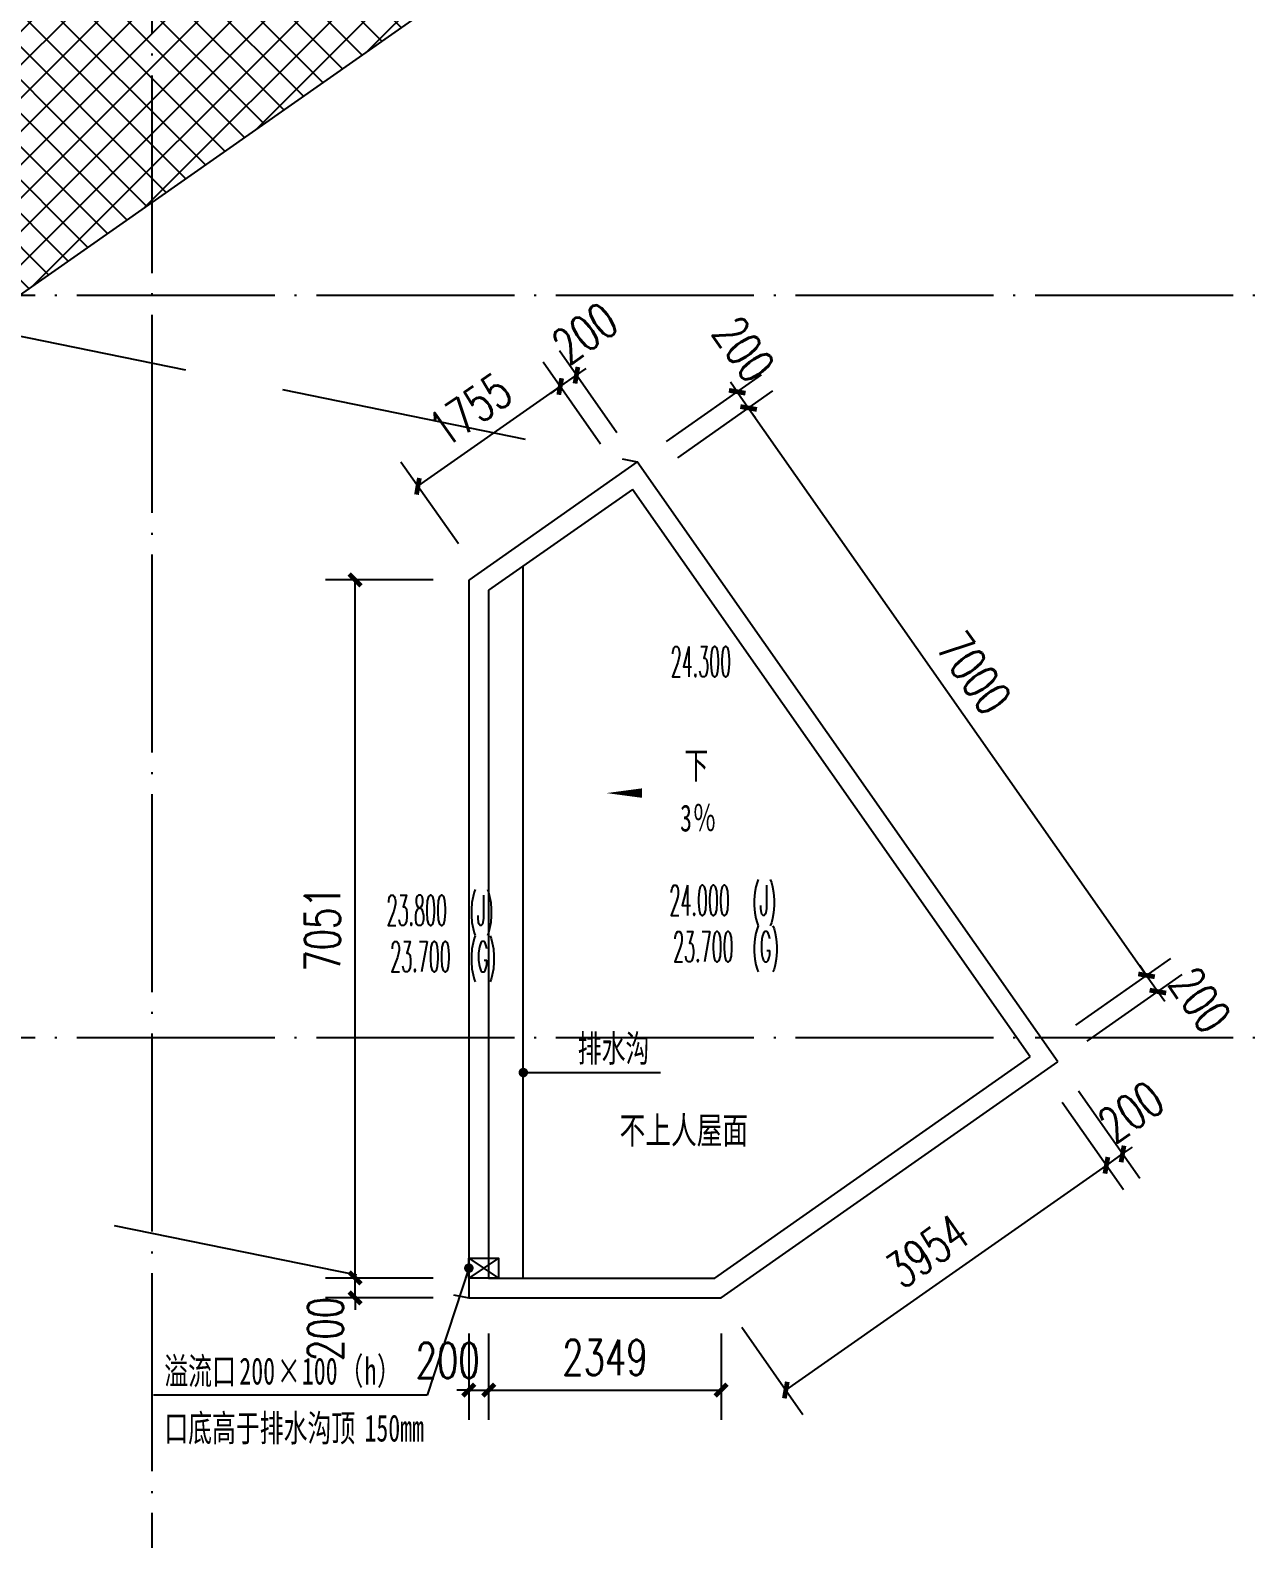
# Model space of a CAD drawing. Header units: millimetres. Extents: x 11476074 to 24729458, y -1239991 to 2813188.
# Drawn here: x 12603066 to 12615365, y 434550 to 449789 of the extents above; entities that cross this region are included whole.
import ezdxf

# ---------------------------------------------------------------- set-up
doc = ezdxf.new("R2010")
doc.units = ezdxf.units.MM
doc.header["$LTSCALE"] = 1000
doc.linetypes.add('DASH', pattern=[0.35, 0.25, -0.1])
doc.linetypes.add('DOTE', pattern=[2.42, 2, -0.2, 0.02, -0.2])
for name, color, linetype in [('A-ANNO-DIMS', 3, 'Continuous'), ('A-ANNO-TEXT', 7, 'Continuous'), ('A-AXIS', 18, 'DOTE'), ('A-WALL-PATT', 8, 'Continuous'), ('AXIS', 3, 'Continuous'), ('PUB_TEXT', 7, 'Continuous'), ('排水沟', 133, 'Continuous')]:
    doc.layers.add(name, color=color, linetype=linetype)
doc.styles.add('_TCH_DIM', font='SIMPLEX.shx', dxfattribs={"width": 0.6, "bigfont": 'GBCBIG.shx'})
doc.styles.add('_TCH_DIM_T3', font='SIMPLEX', dxfattribs={"width": 0.705882, "bigfont": 'GBCBIG'})
doc.styles.add('TITXV', font='', dxfattribs={"width": 0.7})
doc.styles.add('宋体', font='', dxfattribs={"width": 0.65})
doc.styles.get('TITXV').set_extended_font_data('SimSun')
doc.styles.get('宋体').set_extended_font_data('SimSun')
doc.dimstyles.new('_TCH_ARCH&&120', dxfattribs={"dimtxt": 357, "dimasz": 120, "dimexe": 300, "dimexo": 360, "dimgap": 151.5, "dimtad": 1, "dimdec": 0, "dimzin": 0, "dimdsep": 46, "dimtxsty": '_TCH_DIM_T3', "dimblk": 'ARCHTICK', "dimcen": 0.09, "dimclrt": 7, "dimazin": 2, "dimtfac": 1, "dimtdec": 0, "dimtix": 1, "dimtmove": 2, "dimatfit": 3, "dimfxl": 0, "dimtolj": 1, "dimtzin": 0, "dimarcsym": 0})

# ---------------------------------------------------------------- blocks, each defined once
blk = doc.blocks.new('A$C2527068D')
for p, q in [((0, 200), (300, 0)), ((300, 200), (0, 0))]:
    blk.add_line(p, q)
blk.add_lwpolyline([(300, 0), (300, 200), (0, 200), (0, 0)], close=True)
blk = doc.blocks.new('_ArchTick')
at = {"color": 0, "linetype": 'ByBlock', "const_width": 0.4}
blk.add_lwpolyline([(-0.5, -0.5), (0.5, 0.5)], dxfattribs=at)
blk = doc.blocks.new('*D6975')
at = {"layer": 'A-ANNO-DIMS', "color": 0, "lineweight": -2, "transparency": 16777216}
for p, q in [((12613490, 438960), (12614109, 438078)), ((12610699, 436053), (12613937, 438323)), ((12610253, 436690), (12610872, 435807))]:
    blk.add_line(p, q, dxfattribs=at)
at = {"layer": 'Defpoints', "color": 0, "transparency": 16777216}
for p in [(12613283, 439255), (12613937, 438323), (12610046, 436985)]:
    blk.add_point(p, dxfattribs=at)
at = {"layer": 'A-ANNO-DIMS', "color": 0, "lineweight": -2, "transparency": 16777216, "xscale": 120, "yscale": 120, "zscale": 120}
for p, rotation in [((12613937, 438323), 35.04125965203686), ((12610699, 436053), 215.0412596520369)]:
    blk.add_blockref('_ArchTick', p, dxfattribs=dict(at, rotation=rotation))
at = {"layer": 'A-ANNO-DIMS', "color": 7, "transparency": 16777216, "insert": (12612128, 437458), "char_height": 357, "attachment_point": 5, "rotation": 35.0413, "style": '_TCH_DIM_T3'}
blk.add_mtext('\\A1;3954', dxfattribs=at)
blk = doc.blocks.new('*D6976')
at = {"layer": 'A-ANNO-DIMS', "color": 0, "lineweight": -2, "transparency": 16777216}
for p, q in [((12613654, 439075), (12614273, 438192)), ((12613490, 438960), (12614109, 438078)), ((12613937, 438323), (12614100, 438438)), ((12614100, 438438), (12614199, 438507)), ((12613937, 438323), (12613838, 438254))]:
    blk.add_line(p, q, dxfattribs=at)
at = {"layer": 'Defpoints', "color": 0, "transparency": 16777216}
for p in [(12613447, 439370), (12613283, 439255), (12614100, 438438)]:
    blk.add_point(p, dxfattribs=at)
at = {"layer": 'A-ANNO-DIMS', "color": 0, "lineweight": -2, "transparency": 16777216, "xscale": 120, "yscale": 120, "zscale": 120}
for p, rotation in [((12613937, 438323), 35.04125965207319), ((12614100, 438438), 215.0412596520732)]:
    blk.add_blockref('_ArchTick', p, dxfattribs=dict(at, rotation=rotation))
at = {"layer": 'A-ANNO-DIMS', "color": 7, "transparency": 16777216, "insert": (12614186, 438864), "char_height": 357, "attachment_point": 5, "rotation": 35.0413, "style": '_TCH_DIM_T3'}
blk.add_mtext('\\A1;200', dxfattribs=at)
blk = doc.blocks.new('*D6977')
at = {"layer": 'A-ANNO-DIMS', "color": 0, "lineweight": -2, "transparency": 16777216}
for p, q in [((12613627, 439740), (12614588, 440414)), ((12614342, 440242), (12614273, 440340)), ((12613742, 439576), (12614703, 440250)), ((12614342, 440242), (12614457, 440078)), ((12614457, 440078), (12614526, 439980))]:
    blk.add_line(p, q, dxfattribs=at)
at = {"layer": 'Defpoints', "color": 0, "transparency": 16777216}
for p in [(12614457, 440078), (12613332, 439533), (12613447, 439370)]:
    blk.add_point(p, dxfattribs=at)
at = {"layer": 'A-ANNO-DIMS', "color": 0, "lineweight": -2, "transparency": 16777216, "xscale": 120, "yscale": 120, "zscale": 120}
for p, rotation in [((12614342, 440242), 305.0412596519993), ((12614457, 440078), 125.0412596519993)]:
    blk.add_blockref('_ArchTick', p, dxfattribs=dict(at, rotation=rotation))
at = {"layer": 'A-ANNO-DIMS', "color": 7, "transparency": 16777216, "insert": (12614883, 439993), "char_height": 357, "attachment_point": 5, "rotation": 305.0413, "style": '_TCH_DIM_T3'}
blk.add_mtext('\\A1;200', dxfattribs=at)
blk = doc.blocks.new('*D6978')
at = {"layer": 'A-ANNO-DIMS', "color": 0, "lineweight": -2, "transparency": 16777216}
for p, q in [((12609608, 445471), (12610569, 446145)), ((12610323, 445973), (12614342, 440242)), ((12613627, 439740), (12614588, 440414))]:
    blk.add_line(p, q, dxfattribs=at)
at = {"layer": 'Defpoints', "color": 0, "transparency": 16777216}
for p in [(12609313, 445265), (12614342, 440242), (12613332, 439533)]:
    blk.add_point(p, dxfattribs=at)
at = {"layer": 'A-ANNO-DIMS', "color": 0, "lineweight": -2, "transparency": 16777216, "xscale": 120, "yscale": 120, "zscale": 120}
for p, rotation in [((12610323, 445973), 125.0412596520313), ((12614342, 440242), 305.0412596520313)]:
    blk.add_blockref('_ArchTick', p, dxfattribs=dict(at, rotation=rotation))
at = {"layer": 'A-ANNO-DIMS', "color": 7, "transparency": 16777216, "insert": (12612603, 443297), "char_height": 357, "attachment_point": 5, "rotation": 305.0413, "style": '_TCH_DIM_T3'}
blk.add_mtext('\\A1;7000', dxfattribs=at)
blk = doc.blocks.new('*D6979')
at = {"layer": 'A-ANNO-DIMS', "color": 0, "lineweight": -2, "transparency": 16777216}
for p, q in [((12609493, 445635), (12610454, 446309)), ((12610208, 446137), (12610139, 446235)), ((12609608, 445471), (12610569, 446145)), ((12610208, 446137), (12610323, 445973)), ((12610323, 445973), (12610392, 445875))]:
    blk.add_line(p, q, dxfattribs=at)
at = {"layer": 'Defpoints', "color": 0, "transparency": 16777216}
for p in [(12610323, 445973), (12609198, 445428), (12609313, 445265)]:
    blk.add_point(p, dxfattribs=at)
at = {"layer": 'A-ANNO-DIMS', "color": 0, "lineweight": -2, "transparency": 16777216, "xscale": 120, "yscale": 120, "zscale": 120}
for p, rotation in [((12610208, 446137), 305.041259652045), ((12610323, 445973), 125.041259652045)]:
    blk.add_blockref('_ArchTick', p, dxfattribs=dict(at, rotation=rotation))
at = {"layer": 'A-ANNO-DIMS', "color": 7, "transparency": 16777216, "insert": (12610273, 446566), "char_height": 357, "attachment_point": 5, "rotation": 305.0413, "style": '_TCH_DIM_T3'}
blk.add_mtext('\\A1;200', dxfattribs=at)
blk = doc.blocks.new('*D6980')
at = {"layer": 'A-ANNO-DIMS', "color": 0, "lineweight": -2, "transparency": 16777216}
for p, q in [((12608992, 445723), (12608412, 446550)), ((12608828, 445608), (12608248, 446435)), ((12608584, 446304), (12608682, 446373)), ((12608420, 446190), (12608584, 446304)), ((12608420, 446190), (12608322, 446121))]:
    blk.add_line(p, q, dxfattribs=at)
at = {"layer": 'Defpoints', "color": 0, "transparency": 16777216}
for p in [(12608584, 446304), (12609034, 445313), (12609198, 445428)]:
    blk.add_point(p, dxfattribs=at)
at = {"layer": 'A-ANNO-DIMS', "color": 0, "lineweight": -2, "transparency": 16777216, "xscale": 120, "yscale": 120, "zscale": 120}
for p, rotation in [((12608584, 446304), 215.0383431252849), ((12608420, 446190), 35.03834312528487)]:
    blk.add_blockref('_ArchTick', p, dxfattribs=dict(at, rotation=rotation))
at = {"layer": 'A-ANNO-DIMS', "color": 7, "transparency": 16777216, "insert": (12608669, 446730), "char_height": 357, "attachment_point": 5, "rotation": 35.0383, "style": '_TCH_DIM_T3'}
blk.add_mtext('\\A1;200', dxfattribs=at)
blk = doc.blocks.new('*D6981')
at = {"layer": 'A-ANNO-DIMS', "color": 0, "lineweight": -2, "transparency": 16777216}
for p, q in [((12608828, 445608), (12608248, 446435)), ((12606983, 445182), (12608420, 446190)), ((12607391, 444600), (12606811, 445427))]:
    blk.add_line(p, q, dxfattribs=at)
at = {"layer": 'Defpoints', "color": 0, "transparency": 16777216}
for p in [(12608420, 446190), (12609034, 445313), (12607597, 444306)]:
    blk.add_point(p, dxfattribs=at)
at = {"layer": 'A-ANNO-DIMS', "color": 0, "lineweight": -2, "transparency": 16777216, "xscale": 120, "yscale": 120, "zscale": 120}
for p, rotation in [((12608420, 446190), 35.03834312523589), ((12606983, 445182), 215.0383431252359)]:
    blk.add_blockref('_ArchTick', p, dxfattribs=dict(at, rotation=rotation))
at = {"layer": 'A-ANNO-DIMS', "color": 7, "transparency": 16777216, "insert": (12607512, 445956), "char_height": 357, "attachment_point": 5, "rotation": 35.0383, "style": '_TCH_DIM_T3'}
blk.add_mtext('\\A1;1755', dxfattribs=at)
blk = doc.blocks.new('*D6982')
at = {"layer": 'A-ANNO-DIMS', "color": 0, "lineweight": -2, "transparency": 16777216}
for p, q in [((12607137, 444236), (12606048, 444236)), ((12606348, 437185), (12606348, 444236)), ((12607137, 437185), (12606048, 437185))]:
    blk.add_line(p, q, dxfattribs=at)
at = {"layer": 'Defpoints', "color": 0, "transparency": 16777216}
for p in [(12606348, 444236), (12607497, 444236), (12607497, 437185)]:
    blk.add_point(p, dxfattribs=at)
at = {"layer": 'A-ANNO-DIMS', "color": 0, "lineweight": -2, "transparency": 16777216, "xscale": 120, "yscale": 120, "zscale": 120}
for p, rotation in [((12606348, 444236), 90), ((12606348, 437185), 270)]:
    blk.add_blockref('_ArchTick', p, dxfattribs=dict(at, rotation=rotation))
at = {"layer": 'A-ANNO-DIMS', "color": 7, "transparency": 16777216, "insert": (12606018, 440710), "char_height": 357, "attachment_point": 5, "rotation": 90, "style": '_TCH_DIM_T3'}
blk.add_mtext('\\A1;7051', dxfattribs=at)
blk = doc.blocks.new('*D6983')
at = {"layer": 'A-ANNO-DIMS', "color": 0, "lineweight": -2, "transparency": 16777216}
for p, q in [((12606348, 437185), (12606348, 437305)), ((12607137, 437185), (12606048, 437185)), ((12606348, 436985), (12606348, 437185)), ((12607137, 436985), (12606048, 436985)), ((12606348, 436985), (12606348, 436865))]:
    blk.add_line(p, q, dxfattribs=at)
at = {"layer": 'Defpoints', "color": 0, "transparency": 16777216}
for p in [(12606348, 437185), (12607497, 437185), (12607497, 436985)]:
    blk.add_point(p, dxfattribs=at)
at = {"layer": 'A-ANNO-DIMS', "color": 0, "lineweight": -2, "transparency": 16777216, "xscale": 120, "yscale": 120, "zscale": 120}
for p, rotation in [((12606348, 437185), 270), ((12606348, 436985), 90)]:
    blk.add_blockref('_ArchTick', p, dxfattribs=dict(at, rotation=rotation))
at = {"layer": 'A-ANNO-DIMS', "color": 7, "transparency": 16777216, "insert": (12606048, 436670), "char_height": 357, "attachment_point": 5, "rotation": 90, "style": '_TCH_DIM_T3'}
blk.add_mtext('\\A1;200', dxfattribs=at)
blk = doc.blocks.new('*D6984')
at = {"layer": 'A-ANNO-DIMS', "color": 0, "lineweight": -2, "transparency": 16777216}
for p, q in [((12607497, 436625), (12607497, 435753)), ((12607697, 436625), (12607697, 435753)), ((12607497, 436053), (12607377, 436053)), ((12607497, 436053), (12607697, 436053)), ((12607697, 436053), (12607817, 436053))]:
    blk.add_line(p, q, dxfattribs=at)
at = {"layer": 'Defpoints', "color": 0, "transparency": 16777216}
for p in [(12607497, 436985), (12607697, 436985), (12607697, 436053)]:
    blk.add_point(p, dxfattribs=at)
at = {"layer": 'A-ANNO-DIMS', "color": 0, "lineweight": -2, "transparency": 16777216, "xscale": 120, "yscale": 120, "zscale": 120}
blk.add_blockref('_ArchTick', (12607497, 436053), dxfattribs=at)
at = {"layer": 'A-ANNO-DIMS', "color": 0, "lineweight": -2, "transparency": 16777216, "xscale": 120, "yscale": 120, "zscale": 120, "rotation": 180}
blk.add_blockref('_ArchTick', (12607697, 436053), dxfattribs=at)
at = {"layer": 'A-ANNO-DIMS', "color": 7, "transparency": 16777216, "insert": (12607283, 436353), "char_height": 357, "attachment_point": 5, "style": '_TCH_DIM_T3'}
blk.add_mtext('\\A1;200', dxfattribs=at)
blk = doc.blocks.new('*D6985')
at = {"layer": 'A-ANNO-DIMS', "color": 0, "lineweight": -2, "transparency": 16777216}
for p, q in [((12607697, 436625), (12607697, 435753)), ((12610046, 436625), (12610046, 435753)), ((12607697, 436053), (12610046, 436053))]:
    blk.add_line(p, q, dxfattribs=at)
at = {"layer": 'Defpoints', "color": 0, "transparency": 16777216}
for p in [(12607697, 436985), (12610046, 436985), (12610046, 436053)]:
    blk.add_point(p, dxfattribs=at)
at = {"layer": 'A-ANNO-DIMS', "color": 0, "lineweight": -2, "transparency": 16777216, "xscale": 120, "yscale": 120, "zscale": 120, "rotation": 180}
blk.add_blockref('_ArchTick', (12607697, 436053), dxfattribs=at)
at = {"layer": 'A-ANNO-DIMS', "color": 0, "lineweight": -2, "transparency": 16777216, "xscale": 120, "yscale": 120, "zscale": 120}
blk.add_blockref('_ArchTick', (12610046, 436053), dxfattribs=at)
at = {"layer": 'A-ANNO-DIMS', "color": 7, "transparency": 16777216, "insert": (12608872, 436383), "char_height": 357, "attachment_point": 5, "style": '_TCH_DIM_T3'}
blk.add_mtext('\\A1;2349', dxfattribs=at)
blk = doc.blocks.new('qlzw')
at = {"layer": 'A-AXIS'}
for p, q in [((12470866.8, 979989.8, 0), (12470866.8, 1082989.8)), ((12416866.8, 1078989.8), (12486866.8, 1078989.8)), ((12416866.8, 1071489.8), (12486866.8, 1071489.8))]:
    blk.add_line(p, q, dxfattribs=at)
blk = doc.blocks.new('00')
at = {"layer": 'A-WALL-PATT'}
h = blk.add_hatch(dxfattribs=at)
h.set_pattern_fill('ANSI37', color=252, scale=150)
h.set_pattern_definition([(45, (0, 250000), (-168.3798023, 168.3798023), []), (135, (0, 250000), (-168.3798023, -168.3798023), [])])
h.paths.add_polyline_path([(12598887.7, 460542), (12588860.5, 453510.4), (12592420.3, 448434.1), (12592474.9, 448472.4), (12593738, 446671.2), (12593683.5, 446632.9), (12595827, 443576.3), (12598376, 445282.4), (12599026.7, 444354.5), (12607801, 450507.5), (12607647.9, 450725.8), (12621693.4, 460542)])
at = {"color": 2, "linetype": 'DASH', "ltscale": 10}
for p, q in [((12591897.6, 448956.9), (12609198.2, 445428.3)), ((12590196.8, 440513.2), (12607497.3, 436984.6))]:
    blk.add_line(p, q, dxfattribs=at)
at = {"color": 2}
for p, q in [((12609198.2, 445428.3), (12607497.3, 444235.6)), ((12613447, 439369.7), (12609198.2, 445428.3)), ((12609149.3, 445149.7), (12607697.3, 444131.6)), ((12613168.4, 439418.6), (12609149.3, 445149.7)), ((12607497.3, 444235.6), (12607497.3, 436984.6)), ((12607697.3, 444131.6), (12607697.3, 437184.6)), ((12609982.8, 437184.6), (12613168.4, 439418.6)), ((12610045.9, 436984.6), (12613447, 439369.7)), ((12607697.3, 437184.6), (12609982.8, 437184.6)), ((12607497.3, 436984.6), (12610045.9, 436984.6))]:
    blk.add_line(p, q, dxfattribs=at)
at = {"layer": 'A-WALL-PATT', "color": 252}
blk.add_lwpolyline([(12598887.7, 460542), (12588860.5, 453510.4), (12592420.3, 448434.1), (12592474.9, 448472.4), (12593738, 446671.2), (12593683.5, 446632.9), (12595827, 443576.3), (12598376, 445282.4), (12599026.7, 444354.5), (12607801, 450507.5), (12607647.9, 450725.8), (12621693.4, 460542)], close=True, dxfattribs=at)
at = {"layer": 'AXIS'}
for p, q in [((12608047.3, 439260.1), (12608409.9, 439260.1)), ((12608409.9, 439260.1), (12609433.9, 439260.1)), ((12607497.3, 437284.6), (12607074.7, 436001.1)), ((12607074.7, 436001.1), (12604312.9, 436001.1))]:
    blk.add_line(p, q, dxfattribs=at)
blk.add_lwpolyline([(12610681, 442083.2, 0, 0, 0), (12608886.9, 442083.2, 0, 96, 0), (12609246.9, 442083.2, 0, 0, 0)], format="xyseb", dxfattribs=at)
at = {"layer": 'AXIS', "const_width": 48}
for points in [[(12608023.3, 439260.1, 1), (12608071.3, 439260.1, 1)], [(12607504.8, 437307.4, 1), (12607489.8, 437261.8, 1)]]:
    blk.add_lwpolyline(points, format="xyb", close=True, dxfattribs=at)
at = {"layer": '排水沟'}
blk.add_lwpolyline([(12607697.3, 444131.6), (12607697.3, 437184.6), (12608047.3, 437184.6), (12608047.3, 444377)], dxfattribs=at)
at = {"xscale": -1}
blk.add_blockref('A$C2527068D', (12607797.3, 437184.6), dxfattribs=at)
at = {"layer": 'A-ANNO-TEXT'}
for s, height, style, width, p in [('24.300', 306, '_TCH_DIM', 0.423529, (12609535.9, 443258)), ('(J)', 306, '_TCH_DIM', 0.423529, (12610358.2, 440846)), ('23.800', 306, '_TCH_DIM', 0.423529, (12606666.2, 440746.1)), ('(J)', 306, '_TCH_DIM', 0.423529, (12607501, 440746.1)), ('24.000', 306, '_TCH_DIM', 0.423529, (12609523.3, 440846)), ('(G)', 306, '_TCH_DIM', 0.423529, (12610358.2, 440378)), ('23.700', 306, '_TCH_DIM', 0.423529, (12606703.2, 440278.1)), ('(G)', 306, '_TCH_DIM', 0.423529, (12607501, 440278.1)), ('23.700', 306, '_TCH_DIM', 0.423529, (12609560.4, 440378)), ('不上人屋面', 271.9, 'TITXV', 0.7, (12609019.7, 438541.7))]:
    blk.add_text(s, height=height, dxfattribs=dict(at, style=style, width=width)).set_placement(p)
at = {"layer": 'PUB_TEXT', "style": '宋体', "width": 0.65}
for s, p in [('下', (12609674.8, 442227.7)), ('3', (12609630.4, 441695.7)), ('％', (12609756.8, 441695.7))]:
    blk.add_text(s, height=271.9, rotation=360, dxfattribs=at).set_placement(p)
for s, p in [('排水沟', (12608597.3, 439368.1)), ('溢流口', (12604420.9, 436109.1)), ('200', (12605179.2, 436109.1)), ('×', (12605558.3, 436109.1)), ('100', (12605811.1, 436109.1)), ('（', (12606190.2, 436109.1)), ('h', (12606443, 436109.1)), ('）', (12606569.4, 436109.1)), ('口底高于排水沟顶', (12604420.9, 435533.1)), ('150mm', (12606443, 435533.1))]:
    blk.add_text(s, height=271.9, dxfattribs=at).set_placement(p)
at = {"layer": 'A-ANNO-DIMS'}
for base, p1, p2, angle, picture, middle in [((12608584, 446304.3), (12609034.5, 445313.5), (12609198.2, 445428.3), 35.03834, '*D6980', (12608669.1, 446730.5)), ((12610323.1, 445972.9), (12609198.2, 445428.3), (12609313.1, 445264.6), 305.04126, '*D6979', (12610273.3, 446566.3)), ((12614457, 440078), (12613332.2, 439533.5), (12613447, 439369.7), 305.04126, '*D6977', (12614883.1, 439992.9)), ((12614100.4, 438438), (12613283.3, 439254.9), (12613447, 439369.7), 35.04126, '*D6976', (12614185.6, 438864.2)), ((12606348.4, 437184.6), (12607497.3, 436984.6), (12607497.3, 437184.6), 90, '*D6983', (12606048.4, 436670.2)), ((12607697.3, 436052.9), (12607497.3, 436984.6), (12607697.3, 436984.6), 0, '*D6984', (12607282.9, 436352.9))]:
    dim = blk.add_linear_dim(base=base, p1=p1, p2=p2, angle=angle, dimstyle='_TCH_ARCH&&120', dxfattribs=at)
    dim.commit()
    dim.dimension.update_dxf_attribs({"geometry": picture, "text_midpoint": middle, "dimtype": 161})
for p1, p2, distance, picture, middle in [((12607597.3, 444305.7), (12609034.5, 445313.5), 1069.9, '*D6981', (12607512.2, 445955.8)), ((12609313.1, 445264.6), (12613332.2, 439533.5), 1233.6, '*D6978', (12612602.8, 443296.8)), ((12607497.3, 437184.6), (12607497.3, 444235.6), 1148.9, '*D6982', (12606018.4, 440710.1)), ((12610045.9, 436984.6), (12613283.3, 439254.9), -1138, '*D6975', (12612128.5, 437458.2)), ((12607697.3, 436984.6), (12610045.9, 436984.6), -931.7, '*D6985', (12608871.6, 436382.9))]:
    dim = blk.add_aligned_dim(p1=p1, p2=p2, distance=distance, dimstyle='_TCH_ARCH&&120', dxfattribs=at)
    dim.commit()
    dim.dimension.update_dxf_attribs({"geometry": picture, "text_midpoint": middle})

msp = doc.modelspace()

# ---------------------------------------------------------------- block references
msp.add_blockref('00', (0, 0))
at = {"layer": '排水沟'}
msp.add_blockref('qlzw', (133430, -631876.5), dxfattribs=at)

doc.saveas('drawing.dxf')
